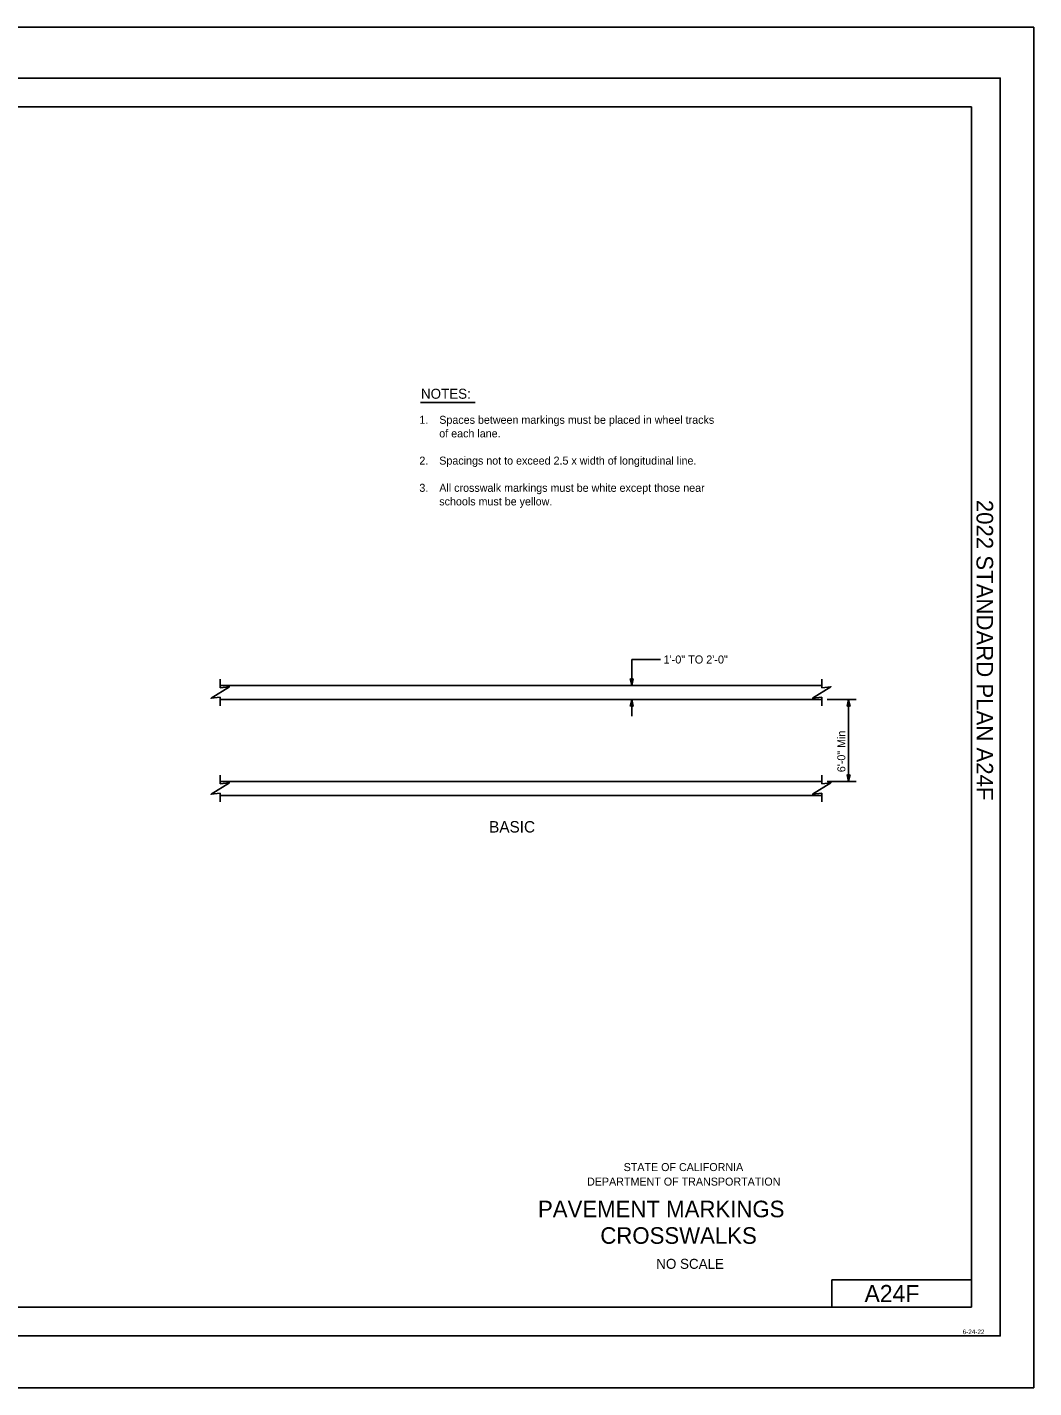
# Model space of a CAD drawing. Extents: x -894 to 866, y -476 to 714.
# Drawn here: x -14 to 866, y -476 to 714 of the extents above; entities that cross this region are included whole.
import ezdxf

# ---------------------------------------------------------------- set-up
doc = ezdxf.new("R2010")
doc.units = 0
for name, color, linetype in [('10 Sheet Format', 7, 'Continuous'), ('56 Stage 3 Anno', 7, 'Continuous'), ('57 Undefined', 7, 'Continuous'), ('60 Nongeo Data', 7, 'Continuous')]:
    doc.layers.add(name, color=color, linetype=linetype)

msp = doc.modelspace()

# ---------------------------------------------------------------- linework, layer by layer
at = {"layer": '10 Sheet Format'}
for p, q in [((-813.5, 644), (811.5, 644)), ((811.5, -406), (811.5, 644)), ((689.5, -406), (689.5, -382)), ((689.5, -382), (811.5, -382)), ((-813.5, -406), (811.5, -406))]:
    msp.add_line(p, q, dxfattribs=at)
for points in [[(-894, 713.6), (866, 713.6), (866, -476.4), (-894, -476.4)], [(-863.4, 669), (836.6, 669), (836.6, -431), (-863.4, -431)], [(-863.4, 669), (836.6, 669), (836.6, -431), (-863.4, -431)]]:
    msp.add_lwpolyline(points, close=True, dxfattribs=at)
at = {"layer": '56 Stage 3 Anno'}
for p, q in [((514.5, 160.5), (539.6, 160.5)), ((514.5, 160.5), (514.5, 137.7)), ((514.5, 125.7), (514.5, 110.9)), ((685.3, 125.7), (710.7, 125.7)), ((704, 125.7), (704, 53.7)), ((685.3, 53.7), (710.7, 53.7))]:
    msp.add_line(p, q, dxfattribs=at)
for points in [[(515.8, 143.6), (514.5, 137.7), (513.2, 143.6), (513.5, 143.4), (514.5, 139.1), (515.5, 143.4), (515.1, 143.2), (514.5, 140.4), (513.9, 143.2), (514.2, 143), (514.5, 141.8), (514.8, 143), (514.5, 142.8), (513.2, 143.6), (514.5, 142.8)], [(513.2, 119.8), (514.5, 125.7), (515.8, 119.8), (515.5, 120), (514.5, 124.4), (513.5, 120), (513.9, 120.2), (514.5, 123), (515.1, 120.2), (514.8, 120.5), (514.5, 121.6), (514.2, 120.4), (514.5, 120.6), (515.8, 119.8), (514.5, 120.6)], [(702.7, 119.8), (704, 125.7), (705.3, 119.8), (705, 120), (704, 124.4), (703, 120), (703.4, 120.2), (704, 123), (704.6, 120.2), (704.3, 120.5), (704, 121.6), (703.7, 120.4), (704, 120.6), (705.3, 119.8), (704, 120.6)], [(705.3, 59.6), (704, 53.7), (702.7, 59.6), (703.1, 59.4), (704, 55.1), (705, 59.4), (704.6, 59.2), (704, 56.4), (703.4, 59.2), (703.8, 59), (704, 57.8), (704.3, 59), (704, 58.8), (702.7, 59.6), (704, 58.8)]]:
    msp.add_lwpolyline(points, close=True, dxfattribs=at)
at = {"layer": '57 Undefined'}
msp.add_line((329.9, 385.3), (377.5, 385.3), dxfattribs=at)
at = {"layer": '60 Nongeo Data'}
for p, q in [((154.7, 135.7), (154.7, 143.4)), ((680.6, 135.7), (680.6, 143.4)), ((154.7, 137.7), (680.6, 137.7)), ((154.7, 120.1), (154.7, 127.7)), ((154.7, 125.7), (680.6, 125.7)), ((680.6, 120.1), (680.6, 127.7)), ((154.7, 51.7), (154.7, 59.4)), ((154.7, 53.7), (680.6, 53.7)), ((680.6, 51.7), (680.6, 59.4)), ((154.7, 36.1), (154.7, 43.7)), ((154.7, 41.7), (680.6, 41.7)), ((680.6, 36.1), (680.6, 43.7))]:
    msp.add_line(p, q, dxfattribs=at)
for points in [[(154.7, 135.7), (162.7, 136.7), (146.7, 126.7), (154.7, 127.7)], [(680.6, 135.7), (688.6, 136.7), (672.6, 126.7), (680.6, 127.7)], [(154.7, 51.7), (162.7, 52.7), (146.7, 42.7), (154.7, 43.7)], [(680.6, 51.7), (688.6, 52.7), (672.6, 42.7), (680.6, 43.7)]]:
    msp.add_lwpolyline(points, dxfattribs=at)

# ---------------------------------------------------------------- texts
at = {"layer": '10 Sheet Format'}
msp.add_text('2022 STANDARD PLAN A24F', height=14.5, rotation=270, dxfattribs=at).set_placement((815.9, 300.2))
for s, height, p in [('STATE OF CALIFORNIA', 7, (507.4, -286.9)), ('DEPARTMENT OF TRANSPORTATION', 7, (475.4, -299.6)), ('PAVEMENT MARKINGS', 14.5, (432.5, -327.3)), ('CROSSWALKS', 14.5, (487, -350.5)), ('NO SCALE', 8.75, (535.9, -372.4)), ('A24F', 15, (718, -401.5)), ('6-24-22', 4, (803.8, -429.5))]:
    msp.add_text(s, height=height, dxfattribs=at).set_placement(p)
at = {"layer": '57 Undefined'}
for s, height, p in [('NOTES:', 8.75, (330.2, 388.6)), ('1.', 7, (328.8, 366.7)), ('Spaces between markings must be placed in wheel tracks', 7, (346.2, 366.7)), ('of each lane.', 7, (346.2, 354.8)), ('2.', 7, (328.8, 331)), ('Spacings not to exceed 2.5 x width of longitudinal line.', 7, (346.2, 331)), ('3.', 7, (328.8, 307.2)), ('All crosswalk markings must be white except those near', 7, (346.2, 307.2)), ('schools must be yellow.', 7, (346.2, 295.3)), ('1\'-0" TO 2\'-0"', 7.087, (542.3, 157)), ('BASIC', 10, (389.8, 9.2))]:
    msp.add_text(s, height=height, dxfattribs=at).set_placement(p)
msp.add_text('6\'-0" Min', height=7, rotation=90, dxfattribs=at).set_placement((701.2, 62))

doc.saveas('drawing.dxf')
